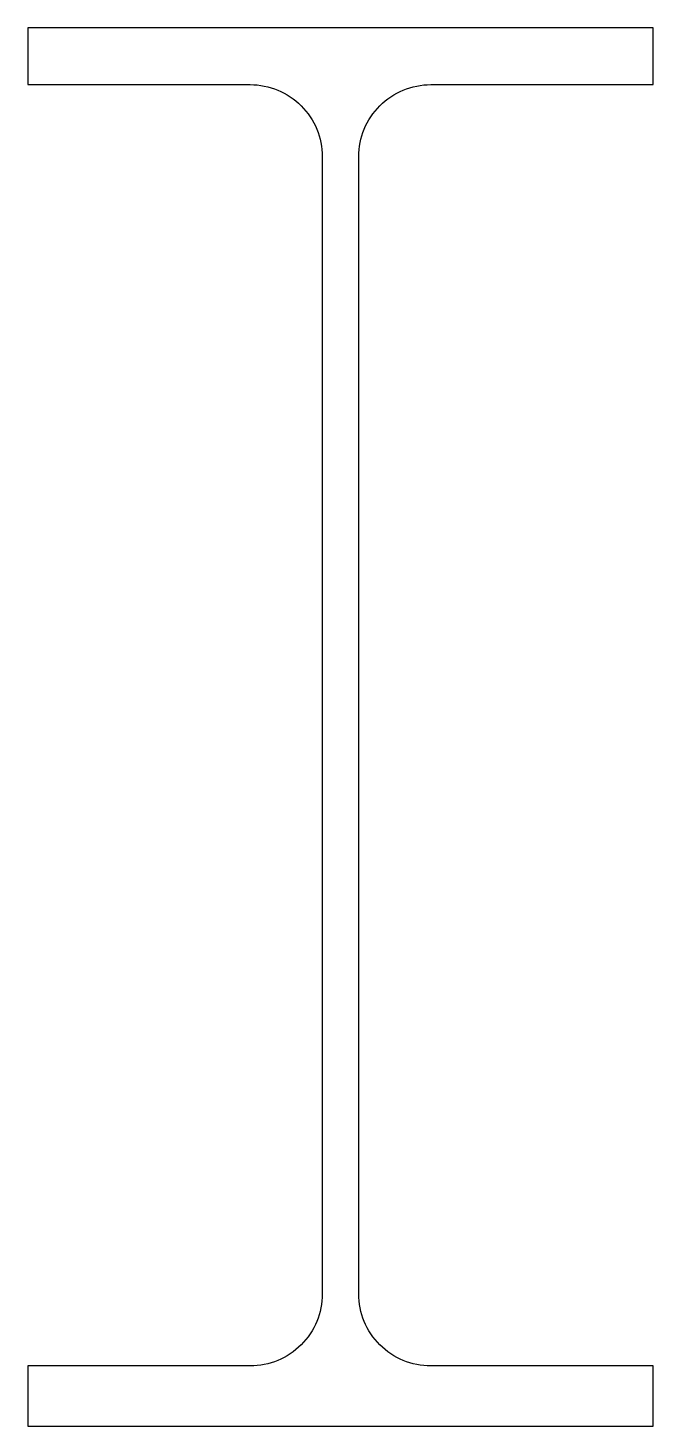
# Model space of a CAD drawing. Header units: millimetres. Extents: x 0 to 182, y 0 to 407.
import ezdxf

# ---------------------------------------------------------------- set-up
doc = ezdxf.new("R2010")
doc.units = ezdxf.units.MM
doc.layers.add('Profile', color=7, linetype='Continuous')

msp = doc.modelspace()

# ---------------------------------------------------------------- linework, layer by layer
at = {"layer": 'Profile'}
msp.add_lwpolyline([(0, 0), (182, 0), (182, 17.5), (117.3, 17.5, -0.414214), (96.3, 38.5), (96.3, 369.5, -0.414214), (117.3, 390.5), (182, 390.5), (182, 407), (0, 407), (0, 390.5), (64.7, 390.5, -0.414214), (85.7, 369.5), (85.7, 38.5, -0.414214), (64.7, 17.5), (0, 17.5)], format="xyb", close=True, dxfattribs=at)

doc.saveas('drawing.dxf')
